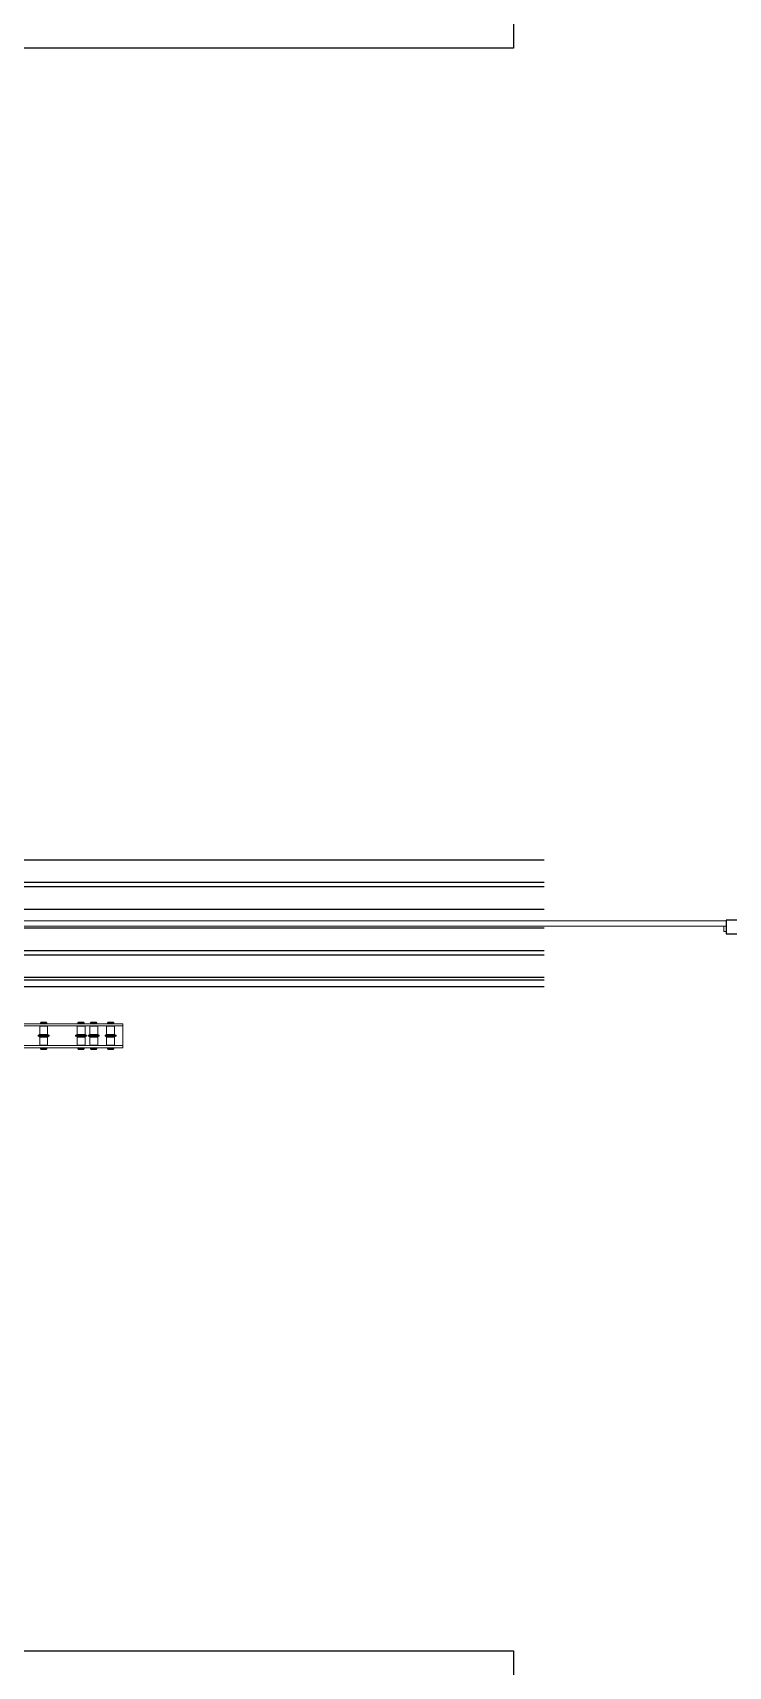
# Model space of a CAD drawing. Header units: feet. Extents: x -21 to 5170, y -254 to 1413.
# Drawn here: x 2350.1 to 2385.9, y 24.6 to 108.9 of the extents above; entities that cross this region are included whole.
import ezdxf
from ezdxf.lldxf.tags import DXFTag

# ---------------------------------------------------------------- set-up
doc = ezdxf.new("R2010")
doc.units = ezdxf.units.FT
doc.header["$MEASUREMENT"] = 0
for name, color, linetype in [('ATI CENTER SUPPORT', 7, 'Continuous'), ('DC FEEEDERS', 1, 'Continuous'), ('E-ARRY-TABL', 9, 'Continuous'), ('E-GRND', 3, 'Continuous'), ('PV-AG-DC1', 142, 'DC1'), ('WIRE MANAGEMENT', 4, 'Continuous')]:
    doc.layers.add(name, color=color, linetype=linetype)
doc.styles.add('NEI-A', font='arial.ttf')
tags = doc.linetypes.add('DC1', pattern='A,0.176989,-0.035266,["DC1",NEI-A,S=0.1,R=0,X=0,Y=-0.05],-0.314734,0.176989', length=0.703978).pattern_tags.tags
tags[6] = DXFTag(74, 10)

msp = doc.modelspace()

# ---------------------------------------------------------------- linework, layer by layer
at = {"layer": 'ATI CENTER SUPPORT', "color": 8, "linetype": 'Continuous', "lineweight": 15}
for p, q in [((2334.30629, 57.7445), (2354.71674, 57.74438)), ((2334.30629, 57.63315), (2354.71674, 57.63303)), ((2350.44241, 57.19766), (2350.44241, 57.61762)), ((2350.44241, 57.61762), (2350.84734, 57.61762)), ((2350.48291, 57.7922), (2350.50347, 57.83231)), ((2350.48291, 57.7444), (2350.48291, 57.7922)), ((2350.80684, 57.7922), (2350.48291, 57.7922)), ((2350.78628, 57.83231), (2350.50347, 57.83231)), ((2350.78628, 57.83231), (2350.80684, 57.7922)), ((2350.80684, 57.7922), (2350.80684, 57.7444)), ((2350.84734, 57.61762), (2350.84733, 57.19766)), ((2352.3708, 57.19765), (2352.3708, 57.61761)), ((2352.3708, 57.61761), (2352.77573, 57.61761)), ((2352.4113, 57.79219), (2352.43186, 57.8323)), ((2352.4113, 57.74439), (2352.4113, 57.79219)), ((2352.73524, 57.79219), (2352.4113, 57.79219)), ((2352.71467, 57.8323), (2352.43186, 57.8323)), ((2352.71467, 57.8323), (2352.73524, 57.79219)), ((2352.73524, 57.79219), (2352.73523, 57.74439)), ((2352.77573, 57.61761), (2352.77573, 57.19764)), ((2353.02527, 57.19764), (2353.02527, 57.61761)), ((2353.02527, 57.61761), (2353.4302, 57.61761)), ((2353.06577, 57.79219), (2353.08633, 57.8323)), ((2353.06577, 57.74439), (2353.06577, 57.79219)), ((2353.38971, 57.79219), (2353.06577, 57.79219)), ((2353.36915, 57.8323), (2353.08633, 57.8323)), ((2353.36915, 57.8323), (2353.38971, 57.79219)), ((2353.38971, 57.79219), (2353.38971, 57.74439)), ((2353.4302, 57.61761), (2353.4302, 57.19764)), ((2353.88772, 57.19764), (2353.88772, 57.6176)), ((2353.88772, 57.6176), (2354.29265, 57.6176)), ((2353.92822, 57.79218), (2353.94878, 57.83229)), ((2353.92822, 57.74438), (2353.92822, 57.79218)), ((2354.25215, 57.79218), (2353.92822, 57.79218)), ((2354.23159, 57.83229), (2353.94878, 57.83229)), ((2354.23159, 57.83229), (2354.25215, 57.79218)), ((2354.25215, 57.79218), (2354.25215, 57.74438)), ((2354.29265, 57.6176), (2354.29265, 57.19763)), ((2334.30629, 56.62083), (2354.71674, 56.62071)), ((2334.30629, 56.50948), (2354.71674, 56.50936)), ((2350.36142, 57.11394), (2350.36142, 57.13984)), ((2350.92832, 57.13984), (2350.36142, 57.13984)), ((2350.92832, 57.11394), (2350.36142, 57.11394)), ((2350.37051, 57.15411), (2350.43332, 57.1834)), ((2350.91923, 57.1541), (2350.37051, 57.15411)), ((2350.43332, 57.07039), (2350.37051, 57.09968)), ((2350.91923, 57.09968), (2350.37051, 57.09968)), ((2350.43332, 57.1834), (2350.85642, 57.18339)), ((2350.85642, 57.07039), (2350.43332, 57.07039)), ((2350.4424, 56.63616), (2350.44241, 57.05613)), ((2350.84733, 56.63616), (2350.4424, 56.63616)), ((2350.84733, 57.19766), (2350.44241, 57.19766)), ((2350.44241, 57.05613), (2350.84733, 57.05613)), ((2350.4829, 56.46158), (2350.4829, 56.50938)), ((2350.50346, 56.42147), (2350.4829, 56.46158)), ((2350.80684, 56.46158), (2350.4829, 56.46158)), ((2350.80684, 56.46158), (2350.78627, 56.42147)), ((2350.80684, 56.50938), (2350.80684, 56.46158)), ((2350.84733, 57.05613), (2350.84733, 56.63616)), ((2350.85642, 57.18339), (2350.91923, 57.1541)), ((2350.91923, 57.09968), (2350.85642, 57.07039)), ((2350.92832, 57.13984), (2350.92832, 57.11394)), ((2352.28981, 57.11393), (2352.28981, 57.13983)), ((2352.85671, 57.13983), (2352.28981, 57.13983)), ((2352.85671, 57.11393), (2352.28981, 57.11393)), ((2352.2989, 57.15409), (2352.36171, 57.18338)), ((2352.84762, 57.15409), (2352.2989, 57.15409)), ((2352.36171, 57.07038), (2352.2989, 57.09967)), ((2352.84762, 57.09967), (2352.2989, 57.09967)), ((2352.36171, 57.18338), (2352.78481, 57.18338)), ((2352.78481, 57.07038), (2352.36171, 57.07038)), ((2352.77573, 57.19764), (2352.3708, 57.19765)), ((2352.3708, 56.63615), (2352.3708, 57.05612)), ((2352.3708, 57.05612), (2352.77573, 57.05612)), ((2352.77572, 56.63615), (2352.3708, 56.63615)), ((2352.41129, 56.46157), (2352.41129, 56.50937)), ((2352.43185, 56.42146), (2352.41129, 56.46157)), ((2352.73523, 56.46157), (2352.41129, 56.46157)), ((2352.73523, 56.46157), (2352.71467, 56.42146)), ((2352.73523, 56.50937), (2352.73523, 56.46157)), ((2352.77573, 57.05612), (2352.77572, 56.63615)), ((2352.78481, 57.18338), (2352.84762, 57.15409)), ((2352.84762, 57.09967), (2352.78481, 57.07038)), ((2352.85671, 57.13983), (2352.85671, 57.11393)), ((2352.94429, 57.11393), (2352.94429, 57.13983)), ((2353.51118, 57.13983), (2352.94429, 57.13983)), ((2353.51118, 57.11393), (2352.94429, 57.11393)), ((2352.95337, 57.15409), (2353.01619, 57.18338)), ((2353.5021, 57.15409), (2352.95337, 57.15409)), ((2353.01619, 57.07038), (2352.95337, 57.09967)), ((2353.5021, 57.09966), (2352.95337, 57.09967)), ((2353.01619, 57.18338), (2353.43928, 57.18338)), ((2353.43928, 57.07037), (2353.01619, 57.07038)), ((2353.4302, 57.19764), (2353.02527, 57.19764)), ((2353.02527, 56.63615), (2353.02527, 57.05611)), ((2353.02527, 57.05611), (2353.4302, 57.05611)), ((2353.4302, 56.63615), (2353.02527, 56.63615)), ((2353.06576, 56.46157), (2353.06576, 56.50937)), ((2353.08632, 56.42146), (2353.06576, 56.46157)), ((2353.3897, 56.46157), (2353.06576, 56.46157)), ((2353.3897, 56.46157), (2353.36914, 56.42146)), ((2353.3897, 56.50937), (2353.3897, 56.46157)), ((2353.4302, 57.05611), (2353.4302, 56.63615)), ((2353.43928, 57.18338), (2353.5021, 57.15409)), ((2353.5021, 57.09966), (2353.43928, 57.07037)), ((2353.51118, 57.13983), (2353.51118, 57.11393)), ((2353.80673, 57.11392), (2353.80673, 57.13982)), ((2354.37363, 57.13982), (2353.80673, 57.13982)), ((2354.37363, 57.11392), (2353.80673, 57.11392)), ((2353.81582, 57.15409), (2353.87863, 57.18338)), ((2354.36454, 57.15408), (2353.81582, 57.15409)), ((2353.87863, 57.07037), (2353.81582, 57.09966)), ((2354.36454, 57.09966), (2353.81582, 57.09966)), ((2353.87863, 57.18338), (2354.30173, 57.18337)), ((2354.30173, 57.07037), (2353.87863, 57.07037)), ((2353.88771, 56.63614), (2353.88772, 57.05611)), ((2354.29264, 56.63614), (2353.88771, 56.63614)), ((2354.29265, 57.19763), (2353.88772, 57.19764)), ((2353.88772, 57.05611), (2354.29264, 57.05611)), ((2353.92821, 56.46156), (2353.92821, 56.50936)), ((2353.94877, 56.42145), (2353.92821, 56.46156)), ((2354.25215, 56.46156), (2353.92821, 56.46156)), ((2354.25215, 56.46156), (2354.23159, 56.42145)), ((2354.25215, 56.50936), (2354.25215, 56.46156)), ((2354.29264, 57.05611), (2354.29264, 56.63614)), ((2354.30173, 57.18337), (2354.36454, 57.15408)), ((2354.36454, 57.09966), (2354.30173, 57.07037)), ((2354.37363, 57.13982), (2354.37363, 57.11392)), ((2350.78627, 56.42147), (2350.50346, 56.42147)), ((2352.71467, 56.42146), (2352.43185, 56.42146)), ((2353.36914, 56.42146), (2353.08632, 56.42146)), ((2354.23159, 56.42145), (2353.94877, 56.42145))]:
    msp.add_line(p, q, dxfattribs=at)
at = {"layer": 'ATI CENTER SUPPORT', "color": 8, "linetype": 'Continuous', "lineweight": 15, "elevation": -0.11854, "flags": 128}
msp.add_lwpolyline([(2354.71674, 56.50936), (2354.71674, 57.74438)], dxfattribs=at)
at = {"layer": 'ATI CENTER SUPPORT', "color": 8, "linetype": 'Continuous', "lineweight": 15}
for centre, radius, start, end in [((2350.45784, 57.61762), 0.01543, 89.9996617, 179.9996617), ((2350.83191, 57.61762), 0.01543, 359.9996617, 89.9996617), ((2352.38623, 57.61761), 0.01543, 89.9996617, 179.9996617), ((2352.7603, 57.61761), 0.01543, 359.9996617, 89.9996617), ((2353.0407, 57.61761), 0.01543, 89.9996617, 179.9996617), ((2353.41477, 57.61761), 0.01543, 359.9996617, 89.9996617), ((2353.90315, 57.6176), 0.01543, 89.9996617, 179.9996617), ((2354.27722, 57.6176), 0.01543, 359.9996617, 89.9996617), ((2350.37716, 57.13984), 0.01574, 114.9996617, 179.9996617), ((2350.37716, 57.11394), 0.01574, 179.9996617, 244.9996617), ((2350.42667, 57.19766), 0.01574, 294.9996617, 359.9996617), ((2350.42667, 57.05613), 0.01574, 359.9996617, 64.9996617), ((2350.45783, 56.63616), 0.01543, 179.9996617, 269.9996617), ((2350.8319, 56.63616), 0.01543, 269.9996617, 359.9996617), ((2350.86307, 57.19766), 0.01574, 179.9996617, 244.9996617), ((2350.86307, 57.05613), 0.01574, 114.9996617, 179.9996617), ((2350.91258, 57.13984), 0.01574, 359.9996617, 64.9996617), ((2350.91258, 57.11394), 0.01574, 294.9996617, 359.9996617), ((2352.30555, 57.13983), 0.01574, 114.9996617, 179.9996617), ((2352.30555, 57.11393), 0.01574, 179.9996617, 244.9996617), ((2352.35506, 57.19765), 0.01574, 294.9996617, 359.9996617), ((2352.35506, 57.05612), 0.01574, 359.9996617, 64.9996617), ((2352.38622, 56.63615), 0.01543, 179.9996617, 269.9996617), ((2352.76029, 56.63615), 0.01543, 269.9996617, 359.9996617), ((2352.79146, 57.19764), 0.01574, 179.9996617, 244.9996617), ((2352.79146, 57.05612), 0.01574, 114.9996617, 179.9996617), ((2352.84097, 57.13983), 0.01574, 359.9996617, 64.9996617), ((2352.84097, 57.11393), 0.01574, 294.9996617, 359.9996617), ((2352.96002, 57.13983), 0.01574, 114.9996617, 179.9996617), ((2352.96002, 57.11393), 0.01574, 179.9996617, 244.9996617), ((2353.00954, 57.19764), 0.01574, 294.9996617, 359.9996617), ((2353.00954, 57.05611), 0.01574, 359.9996617, 64.9996617), ((2353.0407, 56.63615), 0.01543, 179.9996617, 269.9996617), ((2353.41477, 56.63615), 0.01543, 269.9996617, 359.9996617), ((2353.44593, 57.19764), 0.01574, 179.9996617, 244.9996617), ((2353.44593, 57.05611), 0.01574, 114.9996617, 179.9996617), ((2353.49545, 57.13983), 0.01574, 359.9996617, 64.9996617), ((2353.49545, 57.11393), 0.01574, 294.9996617, 359.9996617), ((2353.82247, 57.13982), 0.01574, 114.9996617, 179.9996617), ((2353.82247, 57.11392), 0.01574, 179.9996617, 244.9996617), ((2353.87198, 57.19764), 0.01574, 294.9996617, 359.9996617), ((2353.87198, 57.05611), 0.01574, 359.9996617, 64.9996617), ((2353.90314, 56.63614), 0.01543, 179.9996617, 269.9996617), ((2354.27721, 56.63614), 0.01543, 269.9996617, 359.9996617), ((2354.30838, 57.19763), 0.01574, 179.9996617, 244.9996617), ((2354.30838, 57.05611), 0.01574, 114.9996617, 179.9996617), ((2354.35789, 57.13982), 0.01574, 359.9996617, 64.9996617), ((2354.35789, 57.11392), 0.01574, 294.9996617, 359.9996617)]:
    msp.add_arc(centre, radius, start, end, dxfattribs=at)
at = {"layer": 'DC FEEEDERS'}
for points in [[(2332.42153, 66.20605), (2376.445, 66.20605)], [(2332.42153, 65.04605), (2376.445, 65.04605)], [(2332.42153, 64.8241), (2376.445, 64.8241)], [(2332.42153, 63.6641), (2376.445, 63.6641)], [(2332.42153, 62.68671), (2376.445, 62.68671)], [(2332.42153, 61.52671), (2376.445, 61.52671)], [(2332.42153, 61.30476), (2376.445, 61.30476)], [(2332.42153, 60.14476), (2376.445, 60.14476)]]:
    msp.add_lwpolyline(points, dxfattribs=at)
at = {"layer": 'E-ARRY-TABL'}
for p, q in [((2374.86571, 153.47504), (2374.86571, 108.06425)), ((2374.86571, 108.06425), (2285.32588, 108.06425)), ((2285.32588, 25.40257), (2374.86571, 25.40257)), ((2374.86571, 25.40257), (2374.86571, -20.00822))]:
    msp.add_line(p, q, dxfattribs=at)
at = {"layer": 'E-GRND'}
msp.add_lwpolyline([(2386.83484, 63.09107), (2385.84464, 63.09107), (2385.84464, 62.38083), (2386.83484, 62.38083)], close=True, dxfattribs=at)
at = {"layer": 'PV-AG-DC1', "flags": 128}
for points in [[(2332.42153, 60.00291), (2376.445, 60.00291)], [(2332.42153, 59.67045), (2376.445, 59.67045)]]:
    msp.add_lwpolyline(points, dxfattribs=at)
at = {"layer": 'WIRE MANAGEMENT', "color": 4, "linetype": 'Continuous', "lineweight": 18, "elevation": 0.11854, "flags": 128}
for points in [[(2332.42153, 63.05156), (2385.84464, 63.05156)], [(2332.42153, 62.77349), (2385.84464, 62.77349)]]:
    msp.add_lwpolyline(points, dxfattribs=at)
at = {"layer": 'WIRE MANAGEMENT', "color": 4, "linetype": 'Continuous', "lineweight": 18, "flags": 128}
msp.add_lwpolyline([(2385.84464, 62.49563), (2385.71446, 62.49563), (2385.71446, 62.77349)], dxfattribs=at)

doc.saveas('drawing.dxf')
